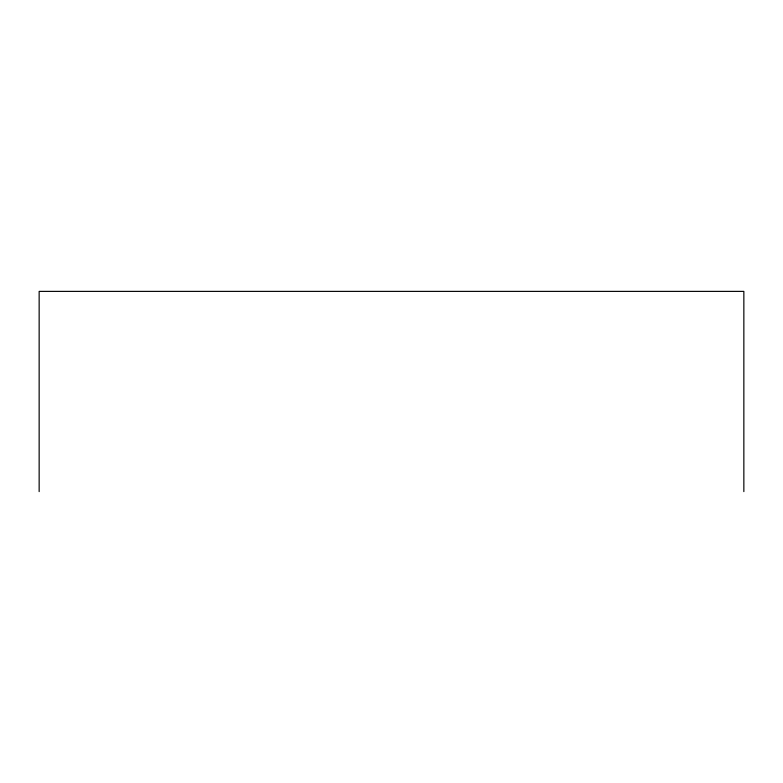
<?xml version="1.0" encoding="UTF-8"?>
<svg xmlns="http://www.w3.org/2000/svg" width="783" height="783" viewBox="0 0 783 783"><rect width="100%" height="100%" fill="white"/><g stroke="black" fill="none" stroke-linecap="round" stroke-linejoin="round"><path stroke-width="1.17" d="M743.85 491.616L743.85 291.384L39.15 291.384L39.15 491.616"/></g></svg>
